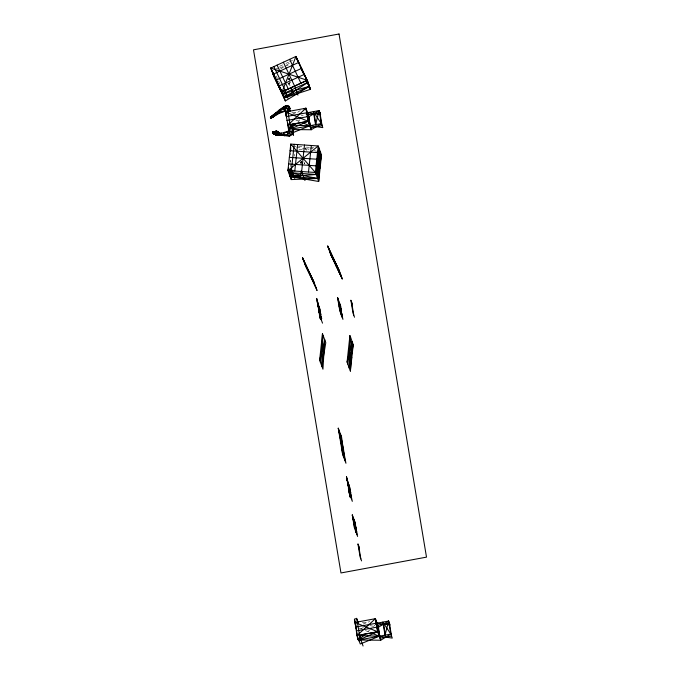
<?xml version="1.0" encoding="UTF-8"?>
<svg xmlns="http://www.w3.org/2000/svg" width="680" height="680" viewBox="0 0 680 680"><rect width="100%" height="100%" fill="white"/><g stroke="black" fill="none" stroke-linecap="round" stroke-linejoin="round"><path stroke-width="0.51" stroke-dasharray="3.4 2.55" d="M290.326 166.677L290.385 163.506M290.411 162.452L290.453 160.344L290.028 162.053M301.147 161.823C301.07 163.081 300.9 160.939 301.861 161.874M290.555 154.93L290.768 152.966M294.406 156.094L294.601 154.283M301.045 164.424L301.376 161.27M304.776 162.146L304.572 163.99L304.266 163.124M301.121 162.52L301.725 161.611M298.46 121.125L299.829 119.858M367.931 631.592L370.668 629.068M373.507 626.45L374.926 625.149M289.536 83.24L288.056 83.351M360.714 629.196L363.341 627.428M280.611 69.02L283.993 66.793M286.535 65.118L289.926 62.883M289.536 80.044L289.043 78.914L289.501 78.65L288.898 78.557M302.158 161.951L301.078 161.636L301.096 163.013L300.297 162.273L301.078 162.239L301.002 161.449M279.607 66.309L283.212 64.651M285.906 63.401L288.6 62.16M289.501 61.744L293.097 60.086M288.779 78.582L289.808 78.106M287.819 79.45L289.935 78.472M292.782 114.01L300.297 110.695M363.197 624.062L369.767 621.163M289.468 82.773L290.402 82.467L289.519 82.594M276.275 68.68L279.131 67.864M280.083 67.592L283.892 66.504M284.844 66.232L289.603 64.872M298.962 149.608L308.95 148.793M309.952 148.707L312.945 148.461M291.813 112.217L298.12 112.412M362.329 622.718L368.637 622.914M292.553 146.166L303.11 146.888M306.28 147.109L309.442 147.322M310.497 147.398L313.667 147.611M301.512 161.763L301.401 161.475M288.745 78.209L290.054 78.336M301.265 115.302L303.212 115.659M369.758 625.6L374.629 626.484M289.043 78.914L290.402 79.16M301.189 161.951L301.945 162.095M296.667 147.144L309.051 149.668M314.219 150.714L316.285 151.138M301.597 162.01L301.078 161.636L301.554 161.781M295.919 120.08L301.002 122.162M359.261 628.048L361.896 629.127M365.381 630.556L370.473 632.638M301.078 161.636L302.209 162.316M300.399 162.562L301.223 163.141M300.381 162.087L300.9 162.911L300.39 162.035M288.005 83.215L288.252 83.657M289.561 78.047L289.782 78.514M288.771 78.982L289.544 80.631M288.771 83.138L290.071 85.892M276.207 75.998L277.363 78.455M278.622 81.107L280.789 85.706M300.373 162.197L300.875 163.336M288.915 78.948L289.221 79.781M305.464 147.704L306.45 150.365M288.473 84.209L289.85 83.64L288.473 84.209"/><path stroke-width="1.02" d="M275.468 134.428L275.672 135.142L283.024 135.26M290.267 169.839L290.139 176.596L318.682 181.475L321.521 154.981L318.206 145.97L290.768 144.092L287.929 170.587L291.236 179.596L317.577 178.475L321.521 154.981L317.441 154.283M290.632 150.986L290.708 147.05M321.844 366.205L322.473 333.701L325.779 342.712L321.844 366.205L324.683 339.711L319.634 360.204L322.949 369.206L324.683 339.711M353.226 344.59L349.282 368.084L349.911 335.589L353.226 344.59L350.387 371.084L347.072 362.083L349.911 335.589M272.416 116.739L272.578 117.334L272.459 116.62M276.462 133.918L276.148 133.645C273.836 132.727 274.286 135.286 274.023 133.569L274.091 134.308C289.646 136.144 275.341 135.762 275.961 132.846C265.251 132.141 287.784 136.051 287.657 134.079L289.221 133.178L289.901 131.945L290.394 127.865L289.74 127.024L292.536 125.672L293.479 129.362L293.029 133.255L292.587 134.478L289.544 136.059L279.922 135.167L277.075 132.362L273.292 131.469C272.705 133.441 273.776 130.407 275.731 132.362L275.74 133.067L279.964 134.895L276.123 131.061L278.162 131.98L279.828 133.374L280.211 135.303L276.114 131.555L276.454 130.781L279.828 133.374L279.599 135.32L282.957 135.278M280.211 135.303L276.403 134.376L275.808 133.11L273.216 132.362L273.258 131.733L279.276 134.376L277.738 132.719L275.731 132.362M281.673 133.153L279.828 133.374L287.547 132.251L288.779 130.458L289.076 128.579L288.422 131.206L289.221 133.178L290.785 134.546L292.587 134.478L293.037 131.036L292.043 127.942L290.394 127.865L292.366 126.565L291.924 132.005L290.785 134.546L288.481 135.651L283.721 135.473L273.224 133.501C272.578 131.504 274.652 135.566 276.123 133.543M273.181 133.22L275.935 133.042L275.969 133.756M288.039 111.809L290.071 110.908L289.519 110.321L289.952 108.247L288.898 106.292L285.931 105.493L279.421 109.752L271.243 117.266L271.328 118.006L280.525 112.582M288.898 106.292L288.226 110.525L290.071 110.908L287.504 105.57L283.203 107.44L273.436 114.988C275.026 117.343 281.469 108.375 284.665 108.757L284.784 106.675L285.931 105.493L288.898 106.292L288.55 110.169L289.519 110.321L287.623 109.607M291.236 179.596L291.797 170.111M350.387 371.084L352.121 341.589L347.072 362.083M271.328 118.006C272.102 116.348 274.286 113.79 276.471 112.922L276.258 112.617C274.193 115.064 272.731 117.13 270.623 117.513L276.258 112.617L270.529 117.359C271.184 119.612 276.649 112.939 270.615 118.286M283.611 106.53L283.203 107.44L283.679 109.123L285.829 110.984L281.061 112.65L279.421 109.752L280.041 110.118L270.649 117.011L270.912 118.142L270.529 117.359M288.218 128.239L290.683 128.307L287.257 107.831L284.962 108.783L288.685 129.268L288.779 128.035M320.39 318.886L318.308 304.606L316.668 298.401L320.39 318.886L317.297 300.365M350.192 497.088L348.109 482.808L346.469 476.595L350.192 497.088L347.098 478.567M357.68 638.707L360.153 638.775L356.728 618.307L354.433 619.259L357.68 638.707L358.156 639.744L358.25 638.503L360.273 644.002L379.236 636.225L392.284 638.087L390.813 634.083L388.628 621.044L377.051 623.186L375.632 624.495M277.814 132.149L278.179 131.809L277.738 132.719L278.162 131.98L276.106 131.308L276.454 130.781L276.114 131.555L276.156 130.806M276.258 112.617L271.201 117.708L273.725 115.931M283.789 135.516L283.883 134.606M284.01 133.322L284.104 132.413L288.218 131.24L288.847 129.769M317.313 151.343L320.416 151.98L317.577 178.475L288.66 172.593L288.873 170.629M290.827 170.111L290.139 176.596L317.577 178.475L318.937 147.976L316.106 174.471L290.139 176.596L291.125 170.722M291.354 170.825L294.194 144.33M292.196 176.732L292.885 170.255M294.788 171.062L297.627 144.559M300.424 177.302L301.121 170.816L302.226 173.816M304.487 145.035L301.648 171.53L304.963 180.531M308.507 171.998L311.346 145.503M319.634 360.204L322.473 333.701M320.365 362.202L323.204 335.707M347.811 364.089L350.65 337.586M349.282 368.084L352.121 341.589M270.555 117.487C270.462 119.246 273.734 114.75 273.113 116.161C265.124 120.556 276.938 113.441 276.131 112.489L275.298 113.416L276.377 112.871L276.131 112.489L270.623 117.513M273.216 132.362L273.292 131.469L273.241 132.387L272.986 131.861L275.935 133.042M273.224 133.501L273.317 132.829M274.091 134.308L274.159 133.764M273.02 131.597L275.757 132.167L275.74 133.067L279.276 134.376M273.224 132.09L275.808 133.11L275.893 132.659L273.317 131.894M276.207 131.58L276.293 130.917M276.403 134.376L276.148 133.645M277.296 134.929L273.929 133.994L280.1 135.116L277.091 134.895L277.185 134.206C278.315 135.847 272.944 134.716 276.879 134.266L277.414 134.725M271.303 117.691L276.99 114.206L276.097 112.608L273.471 115.592L273.436 114.988L273.598 115.889L275.885 113.152M279.599 135.32L278.868 134.742L279.922 135.167L279.837 134.691M270.716 117.113C270.385 118.04 278.069 111.928 281.061 112.65L280.968 111.919M289.076 107.635L289.952 108.247L289.587 109.939L287.249 109.046L288.771 108.392M272.816 115.592L273.139 116.331C267.368 119.85 275.434 115.056 275.723 113.109L270.7 117.189M317.245 151.759L320.416 151.98L318.682 181.475L315.367 172.474L287.929 170.587L288.651 167.662M306.161 114.019L307.581 112.71L319.158 110.568L315.554 124.678L313.37 111.639L321.343 123.607L322.813 127.61L309.765 125.749L290.692 125.129M376.575 626.832L378.522 627.181L388.628 621.044L385.024 635.154L382.84 622.115L390.813 634.083L380.707 640.229L358.802 640.008L358.496 638.18M293.037 131.036L293.479 129.362L292.833 130.093L293.037 131.036L291.924 132.005L289.901 131.945L288.779 130.458L289.501 127.882M289.399 174.59L290.844 169.966M305.609 77.945L309.434 86.309L285.353 100.929L282.038 91.928L295.962 56.423L307.224 80.308L310.539 89.309L284.249 97.928L274.091 77.044L270.776 68.042L295.962 56.423L297.874 61.625M272.578 117.334L274.04 115.421L274.159 116.135L272.841 117.172L274.236 115.702L271.618 117.853L271.243 117.266M275.74 134.988L275.434 134.691L279.004 135.082L278.732 134.402L279.004 135.082M288.218 131.24L287.547 132.251L287.657 134.079L288.481 135.651L289.544 136.059L290.216 135.048M272.858 115.719L273.734 115.557L275.383 113.45M275.723 113.109L273.377 115.226L273.844 116.195L271.405 117.912M275.859 113.552L273.734 115.557M290.334 126.2L292.459 124.143M359.796 636.675L361.93 634.619M290.657 127.432L292.536 125.672L292.468 127.984L290.657 127.432L291.601 128.409M292.171 126.913L295.724 123.649M390.813 634.083L358.802 640.008L365.194 634.117M360.162 635.604L379.236 636.225L378.522 627.181L375.394 618.681L357.144 635.477L357.697 637.007L357.111 635.511L377.578 631.72L380.707 640.229L377.051 623.186L390.099 625.039L388.628 621.044M287.75 125.231L305.923 108.213L309.051 116.713L309.765 125.749L292.706 132.753M319.94 316.149L318.623 310.08L321.75 318.58M349.18 492.821L349.732 494.351M274.575 115.013L273.471 115.592L275.238 114.478L270.98 117.784L270.649 117.011M276.454 130.781L276.335 131.368L278.01 132.413L279.811 134.827M273.471 115.592L275.238 114.478L274.95 114.121L274.261 115.541M287.929 170.587L318.206 145.97L315.367 172.474L290.768 144.092L291.252 145.427M272.603 117.274L274.346 115.966L273.334 116.424L272.944 115.659M270.861 118.124L273.267 116.399M273.598 115.889L275.315 114.673M270.98 117.784L273.139 116.331M319.158 110.568L321.343 123.607L311.236 129.752L308.108 121.252L307.581 112.71L320.628 114.571L319.158 110.568L309.051 116.713L307.105 116.365M278.01 132.413L275.714 132.761M273.598 74.018L298.775 62.398M276.411 79.985L301.597 68.365L303.798 74.366M279.225 85.96L304.411 74.341M281.495 92.089L306.68 80.469L309.434 86.309L284.249 97.928L272.986 74.043L282.038 91.928L307.224 80.308L270.776 68.042L284.249 97.928L307.964 82.314L296.701 58.421L302.642 71.434M271.515 70.04L282.778 93.933L307.964 82.314L303.067 72.369L304.767 76.084M283.688 96.739L293.131 92.378M304.053 109.038L305.923 108.213L309.765 125.749L301.852 122.51M293.089 127.874L308.108 121.252L305.923 108.213L285.464 111.996L286.263 116.552L306.688 112.778L308.346 117.274M358.802 640.008L377.578 631.72L377.051 623.186L379.236 636.225L371.322 632.986M282.778 93.933L309.434 86.309L306.204 79.671M287.343 132.107L284.435 132.821L284.104 132.413L283.551 133.033L283.399 134.3L284.342 135.856M286.918 120.47L307.343 116.688L309 121.184L291.635 124.406M287.64 125.035L308.108 121.252L285.498 111.987L286.05 113.492L285.464 111.996M292.4 128.97L321.343 123.607M319.345 314.653L322.515 323.144M356.286 628.524L354.934 622.472L375.394 618.681L379.236 636.225M355.733 627.028L376.159 623.245L377.817 627.75M361.105 634.873L378.471 631.66L376.813 627.156L356.388 630.938L358.156 639.744M287.053 110.024L288.677 109.905L288.753 107.644L289.952 108.247M317.373 152.107L320.416 151.98L316.106 174.471L288.66 172.593M292.324 129.566L311.236 129.752L307.581 112.71L309.765 125.749M274.95 114.121L274.992 114.945M290.054 150.714L317.492 152.601M316.659 158.533L319.685 158.746M289.349 157.344L316.786 159.222L320.101 168.224M288.635 163.965L316.081 165.844M315.24 171.785L318.274 171.989M290.275 175.27L300.569 175.975M273.3 133.543L273.003 133.033L275.204 133.467M275.238 133.246L273.037 132.779M284.665 108.757L285.166 108.885L285.659 106.581L286.722 108.222M276.139 131.053L278.179 131.809M354.969 622.463L377.578 631.72L375.394 618.681M279.37 110.236L279.854 110.525L279.488 109.786M286.152 111.095L284.767 110.585L280.738 112.302L280.373 111.562M276.097 112.608L276.683 114.028M290.896 126.471L292.043 127.942M277.091 134.895L276.879 134.266M281.435 91.962L283.517 95.931M342.244 278.927L329.876 252.033L338.929 269.926L342.244 278.927L330.981 255.034L327.666 246.032L338.929 269.926M304.691 263.653L313.752 281.546L317.058 290.547L302.49 257.652L305.796 266.653L315.953 287.547M300.841 67.847L302.617 71.468M330.981 255.034L341.139 275.927L327.666 246.032M301.444 69.36L302.625 71.867M306.204 80.129L310.539 89.309L306.119 79.713M289.663 59.33L300.925 83.215M283.373 62.228L294.635 86.122L297.942 95.123M293.692 93.576L290.938 87.728L292.043 90.729M277.075 65.135L288.337 89.029M273.929 66.589L285.192 90.474M283.381 91.213L286.135 97.061M270.776 68.042L282.038 91.928M328.406 248.038L339.668 271.923M329.876 252.033L341.139 275.927M302.49 257.652L313.752 281.546M303.221 259.658L314.483 283.543M272.986 74.043L285.353 100.929M273.436 114.988L273.76 115.744M273.25 115.532L273.589 116.306M317.755 303.101L317.169 301.614L320.331 310.106M347.556 481.304L346.962 479.817L350.132 488.308L350.837 497.352L348.661 484.304L352.308 501.347L349.146 492.856L348.415 488.283L351.543 496.783M273.199 132.855L273.368 133.314M284.945 90.142L287.938 98.285M287.394 108.638L288.091 110.525M292.901 133.637L293.599 135.532M289.332 129.531L288.226 126.531L288.685 129.268M352.342 304.181L350.863 300.186L353.048 313.225L354.518 317.228M333.302 257.975L336.608 266.985M291.813 170.357L294.814 178.5M337.637 297.823L340.765 306.323L341.471 315.367L337.637 297.823L339.813 310.862L342.941 319.37L339.286 302.328L339.813 310.862M338.394 302.387L341.522 310.887M339.048 306.298L342.176 314.806M348.491 348.84L351.806 357.841M317.968 306.17L321.096 314.67M338.266 428.188L341.581 437.189L344.837 460.267L338.266 428.188L342.626 454.265L345.942 463.267L340.476 434.188L342.626 454.265M340.45 441.226L343.765 450.228M347.76 484.373L350.897 492.873M352.282 514.896L355.411 523.396L356.125 532.432L352.282 514.896L354.467 527.935L357.595 536.435L353.94 519.392L354.467 527.935M353.048 519.461L356.175 527.961M353.702 523.37L356.83 531.87M359.397 547.867L357.926 543.864L360.111 556.912L361.582 560.906M356.864 619.106L358.258 622.888M359.941 637.5L363.069 646M354.433 619.259L355.368 623.05M275.757 132.167L275.868 132.855M286 112.446L285.591 110.755L285.898 112.582M355.666 623.764L356.609 630.487M351.602 302.183L353.787 315.223M314.109 113.645L316.285 126.684M340.025 304.325L342.21 317.365M339.286 302.328L341.471 315.367M383.579 624.112L385.755 637.152M319.286 307.267L321.47 320.305M340.476 434.188L344.837 460.267M318.861 306.102L321.036 319.149M354.679 521.399L356.855 534.438M358.666 545.87L360.842 558.909M286.203 114.401L286.662 117.147M287.623 122.884L287.921 124.704M339.005 430.185L343.366 456.271M353.94 519.392L356.125 532.432M358.776 638.427L359.227 641.163M339.031 34L253.496 49.827L340.969 572.96L426.504 557.133L339.031 34M319.898 112.574L308.32 114.716L310.497 127.755L322.074 125.613L319.898 112.574M389.368 623.042L377.791 625.183L379.967 638.222L391.544 636.081L389.368 623.042"/></g></svg>
